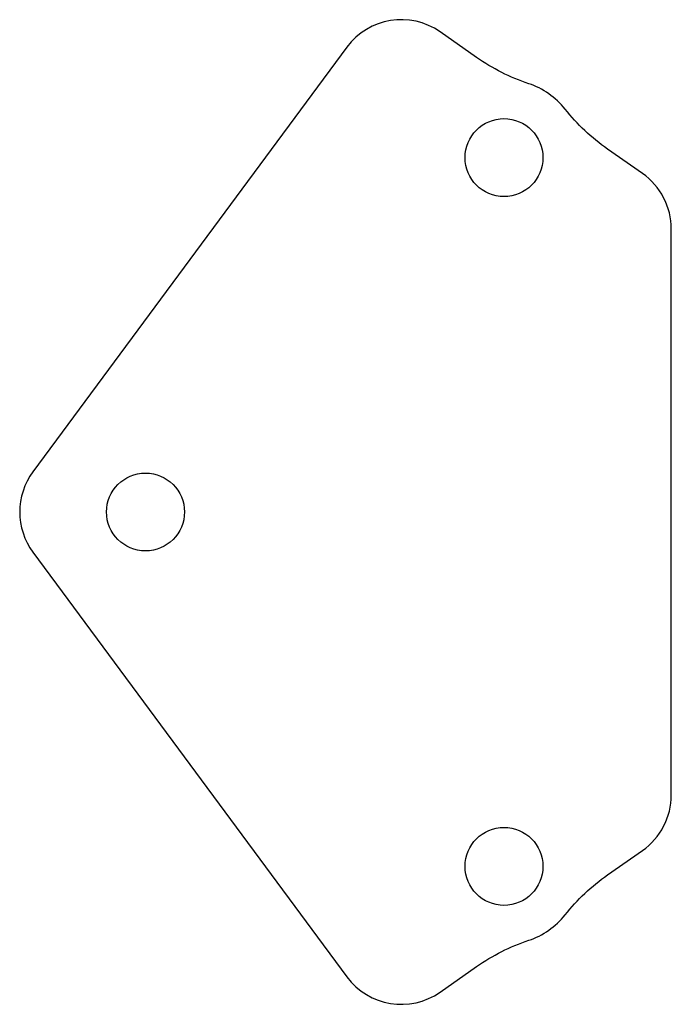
# Model space of a CAD drawing. Header units: millimetres. Extents: x -28.5 to -9.3, y -14.5 to 14.5.
import ezdxf

# ---------------------------------------------------------------- set-up
doc = ezdxf.new("R2010")
doc.units = ezdxf.units.MM
doc.layers.get('0').update_dxf_attribs({"linetype": 'CONTINUOUS'})

msp = doc.modelspace()

# ---------------------------------------------------------------- linework, layer by layer
msp.add_lwpolyline([(-16.09, 14.164, 0.406658), (-18.846, 13.715), (-28.108, 1.189, 0.329576), (-28.108, -1.189), (-18.846, -13.715, 0.406658), (-16.09, -14.164), (-15.019, -13.414, -0.072199), (-13.48, -12.638, 0.145155), (-12.408, -11.888, -0.072199), (-11.153, -10.707), (-10.125, -9.987, 0.244698), (-9.272, -8.348), (-9.272, 8.348, 0.244698), (-10.125, 9.987), (-11.153, 10.707, -0.072199), (-12.408, 11.888, 0.145155), (-13.48, 12.638, -0.072199), (-15.019, 13.414)], format="xyb", close=True)
for centre in [(-14.209, 10.457), (-24.788, 0), (-14.209, -10.457)]:
    msp.add_circle(centre, 1.15)

doc.saveas('drawing.dxf')
